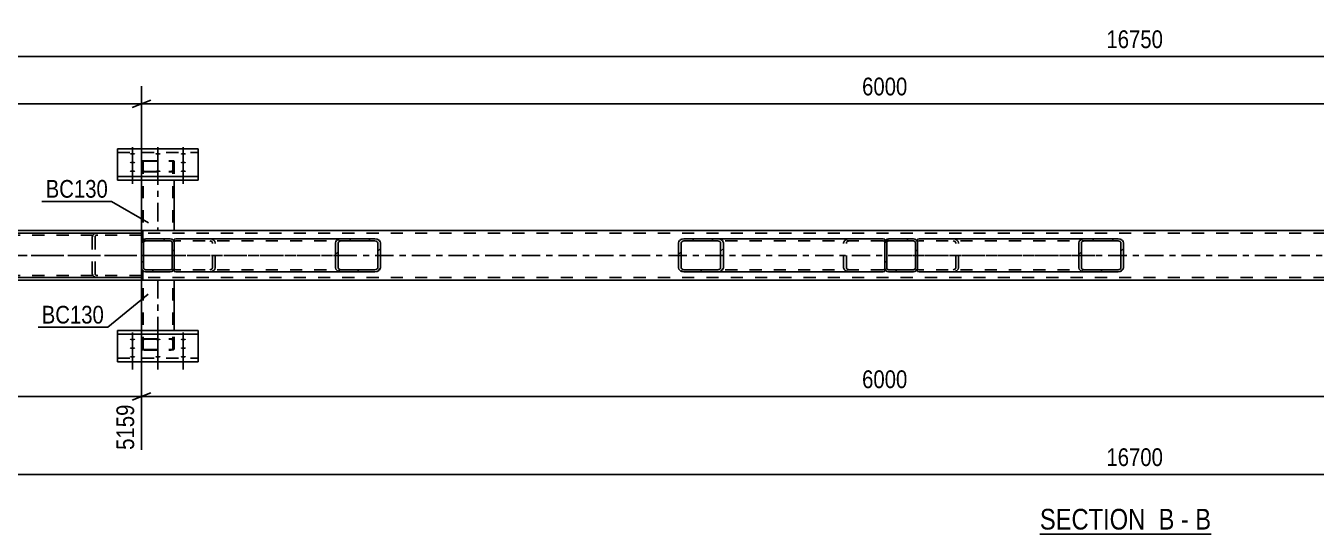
# Model space of a CAD drawing. Header units: millimetres. Extents: x -54 to 787, y -426 to 168.
# Drawn here: x 122.2 to 330.6, y -259.9 to -177.8 of the extents above; entities that cross this region are included whole.
import ezdxf

# ---------------------------------------------------------------- set-up
doc = ezdxf.new("R2010")
doc.units = ezdxf.units.MM
doc.linetypes.add('DXK_LINE_DOT2', pattern=[3.9198, 1.9599, -1.9599])
doc.linetypes.add('DXK_LINE_DOT3', pattern=[5.9187, 2.979, -0.9799, 0.9799, -0.9799])
doc.styles.add('Arial Narrow', font='ARIALN.TTF', dxfattribs={"height": 0.2})

# ---------------------------------------------------------------- blocks, each defined once
blk = doc.blocks.new('Unknown-761549023-13 - 2746')
at = {"color": 6, "linetype": 'Continuous'}
blk.add_line((285.96, -259.9), (313.61, -259.9), dxfattribs=at)
at = {"color": 0, "linetype": 'Continuous'}
for points in [[(304.07, -259.15), (304.07, -255.65), (285.96, -255.65), (285.96, -259.15)], [(307.68, -259.15), (307.68, -255.65), (305.12, -255.65), (305.12, -259.15)], [(310, -259.15), (310, -255.65), (308.73, -255.65), (308.73, -259.15)], [(313.61, -259.15), (313.61, -255.65), (311.05, -255.65), (311.05, -259.15)]]:
    blk.add_wipeout(points, dxfattribs=at)
at = {"color": 7, "linetype": 'Continuous', "style": 'Arial Narrow'}
for s, p in [('SECTION ', (285.96, -259.15)), ('B', (305.12, -259.15)), ('B', (311.05, -259.15)), ('-', (308.73, -259.15))]:
    blk.add_text(s, height=3.34, dxfattribs=at).set_placement(p)
blk = doc.blocks.new('Part-761549023-2771 - 2746')
at = {"color": 2, "linetype": 'Continuous'}
for p, q in [((140.9, -217.53), (140.9, -217.53)), ((140.9, -217.53), (140.9, -218.73)), ((140.9, -217.53), (141.14, -217.53)), ((141.14, -218.73), (140.9, -218.73)), ((141.14, -217.53), (141.14, -217.53)), ((141.14, -217.53), (141.14, -218.73)), ((141.14, -218.73), (141.14, -218.73))]:
    blk.add_line(p, q, dxfattribs=at)
at = {"color": 7, "linetype": 'DXK_LINE_DOT2'}
for p, q in [((140.9, -218.73), (140.9, -217.53)), ((141.14, -217.53), (141.14, -218.73))]:
    blk.add_line(p, q, dxfattribs=at)
blk = doc.blocks.new('Part-761549023-2772 - 2746')
at = {"color": 2, "linetype": 'Continuous'}
for p, q in [((140.9, -211.05), (140.9, -211.05)), ((140.9, -211.05), (141.14, -211.05)), ((140.9, -212.25), (140.9, -211.05)), ((140.9, -212.25), (141.14, -212.25)), ((141.14, -211.05), (141.14, -211.05)), ((141.14, -212.25), (141.14, -211.05)), ((141.14, -212.25), (141.14, -212.25))]:
    blk.add_line(p, q, dxfattribs=at)
at = {"color": 7, "linetype": 'DXK_LINE_DOT2'}
for p, q in [((140.9, -212.25), (140.9, -211.05)), ((141.14, -211.05), (141.14, -212.25)), ((141.14, -212.25), (141.14, -212.25))]:
    blk.add_line(p, q, dxfattribs=at)
blk = doc.blocks.new('Part-761549023-2777 - 2746')
at = {"color": 2, "linetype": 'Continuous'}
for p, q in [((597.74, -210.89), (12.9, -210.89)), ((597.74, -218.89), (12.9, -218.89))]:
    blk.add_line(p, q, dxfattribs=at)
at = {"color": 7, "linetype": 'DXK_LINE_DOT2'}
for p, q in [((602.54, -211.29), (12.9, -211.29)), ((602.54, -218.49), (12.9, -218.49))]:
    blk.add_line(p, q, dxfattribs=at)
at = {"color": 7, "linetype": 'DXK_LINE_DOT3'}
blk.add_line((12.9, -214.89), (602.54, -214.89), dxfattribs=at)
blk = doc.blocks.new('Part-761549023-2854 - 2746')
at = {"linetype": 'Continuous'}
h = blk.add_hatch(dxfattribs=at)
h.set_pattern_fill('', scale=0.7, style=0, pattern_type=0)
h.set_pattern_definition([(45, (265.784, -217.4802), (-1.57154, 1.57154), [])])
h.paths.add_polyline_path([(265.54, -217.53), (265.78, -217.48), (265.99, -217.34), (266.13, -217.13), (266.18, -216.89), (266.18, -212.89), (266.13, -212.64), (265.99, -212.44), (265.78, -212.3), (265.54, -212.25), (261.54, -212.25), (261.29, -212.3), (261.09, -212.44), (260.95, -212.64), (260.9, -212.89), (260.9, -216.89), (260.95, -217.13), (261.09, -217.34), (261.29, -217.48), (261.54, -217.53)])
h.paths.add_polyline_path([(261.42, -217.18), (261.31, -217.12), (261.24, -217.01), (261.22, -216.89), (261.22, -212.89), (261.24, -212.77), (261.31, -212.66), (261.42, -212.59), (261.54, -212.57), (265.54, -212.57), (265.66, -212.59), (265.77, -212.66), (265.83, -212.77), (265.86, -212.89), (265.86, -216.89), (265.83, -217.01), (265.77, -217.12), (265.66, -217.18), (265.54, -217.21), (261.54, -217.21)])
at = {"color": 7, "linetype": 'DXK_LINE_DOT2'}
for p, q in [((261.29, -212.3), (261.54, -212.25)), ((261.54, -212.25), (265.54, -212.25)), ((265.54, -212.25), (265.78, -212.3)), ((260.9, -212.89), (260.95, -212.64)), ((260.9, -216.89), (260.9, -212.89)), ((261.24, -212.77), (261.22, -212.89)), ((261.22, -216.89), (261.22, -212.89)), ((261.54, -212.57), (261.42, -212.59)), ((261.54, -212.57), (265.54, -212.57)), ((265.66, -212.59), (265.54, -212.57)), ((265.86, -212.89), (265.83, -212.77)), ((265.86, -216.89), (265.86, -212.89)), ((266.13, -212.64), (266.18, -212.89)), ((266.18, -216.89), (266.18, -212.89)), ((260.95, -217.13), (260.9, -216.89)), ((261.22, -216.89), (261.24, -217.01)), ((261.54, -217.53), (261.29, -217.48)), ((261.42, -217.18), (261.54, -217.21)), ((261.54, -217.21), (265.54, -217.21)), ((261.54, -217.53), (265.54, -217.53)), ((265.54, -217.21), (265.66, -217.18)), ((265.78, -217.48), (265.54, -217.53)), ((265.83, -217.01), (265.86, -216.89)), ((266.18, -216.89), (266.13, -217.13))]:
    blk.add_line(p, q, dxfattribs=at)
at = {"color": 2, "linetype": 'Continuous'}
for p, q in [((261.54, -212.25), (261.29, -212.3)), ((261.54, -212.25), (265.54, -212.25)), ((265.78, -212.3), (265.54, -212.25)), ((260.95, -212.64), (260.9, -212.89)), ((260.9, -216.89), (260.9, -212.89)), ((261.22, -212.89), (261.24, -212.77)), ((261.22, -216.89), (261.22, -212.89)), ((261.42, -212.59), (261.54, -212.57)), ((261.54, -212.57), (265.54, -212.57)), ((265.54, -212.57), (265.66, -212.59)), ((265.83, -212.77), (265.86, -212.89)), ((265.86, -216.89), (265.86, -212.89)), ((266.18, -212.89), (266.13, -212.64)), ((266.18, -216.89), (266.18, -212.89)), ((260.9, -216.89), (260.95, -217.13)), ((261.24, -217.01), (261.22, -216.89)), ((261.29, -217.48), (261.54, -217.53)), ((261.54, -217.21), (261.42, -217.18)), ((261.54, -217.21), (265.54, -217.21)), ((261.54, -217.53), (265.54, -217.53)), ((265.66, -217.18), (265.54, -217.21)), ((265.54, -217.53), (265.78, -217.48)), ((265.86, -216.89), (265.83, -217.01)), ((266.13, -217.13), (266.18, -216.89))]:
    blk.add_line(p, q, dxfattribs=at)
at = {"color": 7, "linetype": 'DXK_LINE_DOT2'}
for centre, radius, start, end in [((261.54, -212.89), 0.64, 112.5, 157.5), ((265.54, -212.89), 0.64, 22.5, 67.5), ((261.54, -212.89), 0.32, 112.5, 157.5), ((265.54, -212.89), 0.32, 22.5, 67.5), ((261.54, -216.89), 0.64, 202.5, 247.5), ((261.54, -216.89), 0.32, 202.5, 247.5), ((265.54, -216.89), 0.32, 292.5, 337.5), ((265.54, -216.89), 0.64, 292.5, 337.5)]:
    blk.add_arc(centre, radius, start, end, dxfattribs=at)
at = {"color": 2, "linetype": 'Continuous'}
for centre, radius, start, end in [((261.54, -212.89), 0.64, 112.5, 157.5), ((265.54, -212.89), 0.64, 22.5, 67.5), ((261.54, -212.89), 0.32, 112.5, 157.5), ((265.54, -212.89), 0.32, 22.5, 67.5), ((261.54, -216.89), 0.64, 202.5, 247.5), ((261.54, -216.89), 0.32, 202.5, 247.5), ((265.54, -216.89), 0.32, 292.5, 337.5), ((265.54, -216.89), 0.64, 292.5, 337.5)]:
    blk.add_arc(centre, radius, start, end, dxfattribs=at)
blk = doc.blocks.new('Part-761549023-2869 - 2746')
at = {"color": 2, "linetype": 'Continuous'}
for p, q in [((140.91, -227.04), (140.91, -218.89)), ((146.19, -227.04), (146.19, -218.89))]:
    blk.add_line(p, q, dxfattribs=at)
at = {"color": 7, "linetype": 'DXK_LINE_DOT2'}
for p, q in [((146.19, -218.89), (140.91, -218.89)), ((141.15, -230), (141.15, -218.89)), ((145.95, -230), (145.95, -218.89)), ((140.91, -227.04), (140.91, -230)), ((146.19, -230), (146.19, -227.04)), ((140.95, -228.46), (140.91, -228.52)), ((140.91, -230), (140.91, -228.52)), ((141.05, -228.41), (140.95, -228.46)), ((141.21, -228.37), (141.05, -228.41)), ((141.15, -228.52), (141.17, -228.49)), ((141.17, -228.49), (141.22, -228.47)), ((141.39, -228.36), (141.21, -228.37)), ((141.22, -228.47), (141.3, -228.45)), ((141.3, -228.45), (141.39, -228.44)), ((141.39, -228.36), (145.71, -228.36)), ((141.39, -228.44), (145.71, -228.44)), ((145.89, -228.37), (145.71, -228.36)), ((145.71, -228.44), (145.8, -228.45)), ((145.8, -228.45), (145.88, -228.47)), ((145.88, -228.47), (145.93, -228.49)), ((146.05, -228.41), (145.89, -228.37)), ((145.93, -228.49), (145.95, -228.52)), ((146.15, -228.46), (146.05, -228.41)), ((146.19, -228.52), (146.15, -228.46)), ((140.91, -230), (140.95, -230.06)), ((140.95, -230.06), (141.05, -230.12)), ((141.05, -230.12), (141.21, -230.15)), ((141.17, -230.03), (141.15, -230)), ((141.22, -230.06), (141.17, -230.03)), ((141.21, -230.15), (141.39, -230.17)), ((141.3, -230.08), (141.22, -230.06)), ((141.39, -230.08), (141.3, -230.08)), ((141.39, -230.08), (145.71, -230.08)), ((141.39, -230.17), (145.71, -230.17)), ((145.8, -230.08), (145.71, -230.08)), ((145.71, -230.17), (145.89, -230.15)), ((145.88, -230.06), (145.8, -230.08)), ((145.93, -230.03), (145.88, -230.06)), ((145.89, -230.15), (146.05, -230.12)), ((145.95, -230), (145.93, -230.03)), ((146.05, -230.12), (146.15, -230.06)), ((146.15, -230.06), (146.19, -230))]:
    blk.add_line(p, q, dxfattribs=at)
at = {"color": 7, "linetype": 'DXK_LINE_DOT3'}
blk.add_line((143.55, -218.89), (143.55, -229.26), dxfattribs=at)
blk = doc.blocks.new('Bolt-761549023-2819 - 2746')
at = {"linetype": 'Continuous'}
for points in [[(139.45, -228.31), (139.54, -228.31), (139.63, -228.32), (139.71, -228.34), (139.78, -228.36), (139.83, -228.39), (139.87, -228.41), (139.89, -228.45), (139.89, -228.48), (139.87, -228.51), (139.83, -228.54), (139.78, -228.56), (139.71, -228.58), (139.63, -228.6), (139.54, -228.61), (139.45, -228.61), (139.36, -228.61), (139.27, -228.6), (139.19, -228.58), (139.12, -228.56), (139.07, -228.54), (139.03, -228.51), (139.01, -228.48), (139.01, -228.45), (139.03, -228.41), (139.07, -228.39), (139.12, -228.36), (139.19, -228.34), (139.27, -228.32), (139.36, -228.31)], [(143.55, -228.31), (143.64, -228.31), (143.73, -228.32), (143.81, -228.34), (143.88, -228.36), (143.93, -228.39), (143.97, -228.41), (143.99, -228.45), (143.99, -228.48), (143.97, -228.51), (143.93, -228.54), (143.88, -228.56), (143.81, -228.58), (143.73, -228.6), (143.64, -228.61), (143.55, -228.61), (143.46, -228.61), (143.37, -228.6), (143.29, -228.58), (143.22, -228.56), (143.17, -228.54), (143.13, -228.51), (143.11, -228.48), (143.11, -228.45), (143.13, -228.41), (143.17, -228.39), (143.22, -228.36), (143.29, -228.34), (143.37, -228.32), (143.46, -228.31)], [(147.65, -228.31), (147.74, -228.31), (147.83, -228.32), (147.91, -228.34), (147.98, -228.36), (148.03, -228.39), (148.07, -228.41), (148.09, -228.45), (148.09, -228.48), (148.07, -228.51), (148.03, -228.54), (147.98, -228.56), (147.91, -228.58), (147.83, -228.6), (147.74, -228.61), (147.65, -228.61), (147.56, -228.61), (147.47, -228.6), (147.39, -228.58), (147.32, -228.56), (147.27, -228.54), (147.23, -228.51), (147.21, -228.48), (147.21, -228.45), (147.23, -228.41), (147.27, -228.39), (147.32, -228.36), (147.39, -228.34), (147.47, -228.32), (147.56, -228.31)], [(139.45, -229.71), (139.54, -229.72), (139.63, -229.73), (139.71, -229.74), (139.78, -229.76), (139.83, -229.79), (139.87, -229.82), (139.89, -229.85), (139.89, -229.88), (139.87, -229.91), (139.83, -229.94), (139.78, -229.96), (139.71, -229.99), (139.63, -230), (139.54, -230.01), (139.45, -230.01), (139.36, -230.01), (139.27, -230), (139.19, -229.99), (139.12, -229.96), (139.07, -229.94), (139.03, -229.91), (139.01, -229.88), (139.01, -229.85), (139.03, -229.82), (139.07, -229.79), (139.12, -229.76), (139.19, -229.74), (139.27, -229.73), (139.36, -229.72)], [(139.45, -231.12), (139.54, -231.12), (139.63, -231.13), (139.71, -231.14), (139.78, -231.17), (139.83, -231.19), (139.87, -231.22), (139.89, -231.25), (139.89, -231.28), (139.87, -231.31), (139.83, -231.34), (139.78, -231.37), (139.71, -231.39), (139.63, -231.4), (139.54, -231.41), (139.45, -231.42), (139.36, -231.41), (139.27, -231.4), (139.19, -231.39), (139.12, -231.37), (139.07, -231.34), (139.03, -231.31), (139.01, -231.28), (139.01, -231.25), (139.03, -231.22), (139.07, -231.19), (139.12, -231.17), (139.19, -231.14), (139.27, -231.13), (139.36, -231.12)], [(143.55, -231.12), (143.64, -231.12), (143.73, -231.13), (143.81, -231.14), (143.88, -231.17), (143.93, -231.19), (143.97, -231.22), (143.99, -231.25), (143.99, -231.28), (143.97, -231.31), (143.93, -231.34), (143.88, -231.37), (143.81, -231.39), (143.73, -231.4), (143.64, -231.41), (143.55, -231.42), (143.46, -231.41), (143.37, -231.4), (143.29, -231.39), (143.22, -231.37), (143.17, -231.34), (143.13, -231.31), (143.11, -231.28), (143.11, -231.25), (143.13, -231.22), (143.17, -231.19), (143.22, -231.17), (143.29, -231.14), (143.37, -231.13), (143.46, -231.12)], [(147.65, -229.71), (147.74, -229.72), (147.83, -229.73), (147.91, -229.74), (147.98, -229.76), (148.03, -229.79), (148.07, -229.82), (148.09, -229.85), (148.09, -229.88), (148.07, -229.91), (148.03, -229.94), (147.98, -229.96), (147.91, -229.99), (147.83, -230), (147.74, -230.01), (147.65, -230.01), (147.56, -230.01), (147.47, -230), (147.39, -229.99), (147.32, -229.96), (147.27, -229.94), (147.23, -229.91), (147.21, -229.88), (147.21, -229.85), (147.23, -229.82), (147.27, -229.79), (147.32, -229.76), (147.39, -229.74), (147.47, -229.73), (147.56, -229.72)], [(147.65, -231.12), (147.74, -231.12), (147.83, -231.13), (147.91, -231.14), (147.98, -231.17), (148.03, -231.19), (148.07, -231.22), (148.09, -231.25), (148.09, -231.28), (148.07, -231.31), (148.03, -231.34), (147.98, -231.37), (147.91, -231.39), (147.83, -231.4), (147.74, -231.41), (147.65, -231.42), (147.56, -231.41), (147.47, -231.4), (147.39, -231.39), (147.32, -231.37), (147.27, -231.34), (147.23, -231.31), (147.21, -231.28), (147.21, -231.25), (147.23, -231.22), (147.27, -231.19), (147.32, -231.17), (147.39, -231.14), (147.47, -231.13), (147.56, -231.12)]]:
    blk.add_hatch(color=1, dxfattribs=at).paths.add_polyline_path(points)
at = {"color": 1, "linetype": 'Continuous'}
for p, q in [((139.45, -227.37), (139.45, -230.49)), ((139.45, -228.77), (139.45, -231.89)), ((143.55, -227.37), (143.55, -230.49)), ((147.65, -227.37), (147.65, -230.49)), ((147.65, -228.77), (147.65, -231.89)), ((139.45, -230.18), (139.45, -233.3)), ((143.55, -230.18), (143.55, -233.3)), ((147.65, -230.18), (147.65, -233.3))]:
    blk.add_line(p, q, dxfattribs=at)
blk = doc.blocks.new('Bolt-761549023-2820 - 2746')
at = {"linetype": 'Continuous'}
for points in [[(139.45, -198.66), (139.36, -198.66), (139.27, -198.65), (139.19, -198.63), (139.12, -198.61), (139.07, -198.59), (139.03, -198.56), (139.01, -198.53), (139.01, -198.5), (139.03, -198.47), (139.07, -198.44), (139.12, -198.41), (139.19, -198.39), (139.27, -198.37), (139.36, -198.36), (139.45, -198.36), (139.54, -198.36), (139.63, -198.37), (139.71, -198.39), (139.78, -198.41), (139.83, -198.44), (139.87, -198.47), (139.89, -198.5), (139.89, -198.53), (139.87, -198.56), (139.83, -198.59), (139.78, -198.61), (139.71, -198.63), (139.63, -198.65), (139.54, -198.66)], [(139.45, -200.06), (139.36, -200.06), (139.27, -200.05), (139.19, -200.04), (139.12, -200.01), (139.07, -199.99), (139.03, -199.96), (139.01, -199.93), (139.01, -199.9), (139.03, -199.87), (139.07, -199.84), (139.12, -199.81), (139.19, -199.79), (139.27, -199.78), (139.36, -199.77), (139.45, -199.76), (139.54, -199.77), (139.63, -199.78), (139.71, -199.79), (139.78, -199.81), (139.83, -199.84), (139.87, -199.87), (139.89, -199.9), (139.89, -199.93), (139.87, -199.96), (139.83, -199.99), (139.78, -200.01), (139.71, -200.04), (139.63, -200.05), (139.54, -200.06)], [(143.55, -198.66), (143.46, -198.66), (143.37, -198.65), (143.29, -198.63), (143.22, -198.61), (143.17, -198.59), (143.13, -198.56), (143.11, -198.53), (143.11, -198.5), (143.13, -198.47), (143.17, -198.44), (143.22, -198.41), (143.29, -198.39), (143.37, -198.37), (143.46, -198.36), (143.55, -198.36), (143.64, -198.36), (143.73, -198.37), (143.81, -198.39), (143.88, -198.41), (143.93, -198.44), (143.97, -198.47), (143.99, -198.5), (143.99, -198.53), (143.97, -198.56), (143.93, -198.59), (143.88, -198.61), (143.81, -198.63), (143.73, -198.65), (143.64, -198.66)], [(147.65, -198.66), (147.56, -198.66), (147.47, -198.65), (147.39, -198.63), (147.32, -198.61), (147.27, -198.59), (147.23, -198.56), (147.21, -198.53), (147.21, -198.5), (147.23, -198.47), (147.27, -198.44), (147.32, -198.41), (147.39, -198.39), (147.47, -198.37), (147.56, -198.36), (147.65, -198.36), (147.74, -198.36), (147.83, -198.37), (147.91, -198.39), (147.98, -198.41), (148.03, -198.44), (148.07, -198.47), (148.09, -198.5), (148.09, -198.53), (148.07, -198.56), (148.03, -198.59), (147.98, -198.61), (147.91, -198.63), (147.83, -198.65), (147.74, -198.66)], [(147.65, -200.06), (147.56, -200.06), (147.47, -200.05), (147.39, -200.04), (147.32, -200.01), (147.27, -199.99), (147.23, -199.96), (147.21, -199.93), (147.21, -199.9), (147.23, -199.87), (147.27, -199.84), (147.32, -199.81), (147.39, -199.79), (147.47, -199.78), (147.56, -199.77), (147.65, -199.76), (147.74, -199.77), (147.83, -199.78), (147.91, -199.79), (147.98, -199.81), (148.03, -199.84), (148.07, -199.87), (148.09, -199.9), (148.09, -199.93), (148.07, -199.96), (148.03, -199.99), (147.98, -200.01), (147.91, -200.04), (147.83, -200.05), (147.74, -200.06)], [(139.45, -201.47), (139.36, -201.46), (139.27, -201.45), (139.19, -201.44), (139.12, -201.42), (139.07, -201.39), (139.03, -201.36), (139.01, -201.33), (139.01, -201.3), (139.03, -201.27), (139.07, -201.24), (139.12, -201.22), (139.19, -201.19), (139.27, -201.18), (139.36, -201.17), (139.45, -201.17), (139.54, -201.17), (139.63, -201.18), (139.71, -201.19), (139.78, -201.22), (139.83, -201.24), (139.87, -201.27), (139.89, -201.3), (139.89, -201.33), (139.87, -201.36), (139.83, -201.39), (139.78, -201.42), (139.71, -201.44), (139.63, -201.45), (139.54, -201.46)], [(143.55, -201.47), (143.46, -201.46), (143.37, -201.45), (143.29, -201.44), (143.22, -201.42), (143.17, -201.39), (143.13, -201.36), (143.11, -201.33), (143.11, -201.3), (143.13, -201.27), (143.17, -201.24), (143.22, -201.22), (143.29, -201.19), (143.37, -201.18), (143.46, -201.17), (143.55, -201.17), (143.64, -201.17), (143.73, -201.18), (143.81, -201.19), (143.88, -201.22), (143.93, -201.24), (143.97, -201.27), (143.99, -201.3), (143.99, -201.33), (143.97, -201.36), (143.93, -201.39), (143.88, -201.42), (143.81, -201.44), (143.73, -201.45), (143.64, -201.46)], [(147.65, -201.47), (147.56, -201.46), (147.47, -201.45), (147.39, -201.44), (147.32, -201.42), (147.27, -201.39), (147.23, -201.36), (147.21, -201.33), (147.21, -201.3), (147.23, -201.27), (147.27, -201.24), (147.32, -201.22), (147.39, -201.19), (147.47, -201.18), (147.56, -201.17), (147.65, -201.17), (147.74, -201.17), (147.83, -201.18), (147.91, -201.19), (147.98, -201.22), (148.03, -201.24), (148.07, -201.27), (148.09, -201.3), (148.09, -201.33), (148.07, -201.36), (148.03, -201.39), (147.98, -201.42), (147.91, -201.44), (147.83, -201.45), (147.74, -201.46)]]:
    blk.add_hatch(color=1, dxfattribs=at).paths.add_polyline_path(points)
at = {"color": 1, "linetype": 'Continuous'}
for p, q in [((139.45, -197.42), (139.45, -200.54)), ((143.55, -197.42), (143.55, -200.54)), ((147.65, -197.42), (147.65, -200.54)), ((139.45, -198.82), (139.45, -201.94)), ((147.65, -198.82), (147.65, -201.94)), ((139.45, -200.23), (139.45, -203.35)), ((143.55, -200.23), (143.55, -203.35)), ((147.65, -200.23), (147.65, -203.35))]:
    blk.add_line(p, q, dxfattribs=at)
blk = doc.blocks.new('Part-761549023-2841 - 2746')
at = {"color": 2, "linetype": 'Continuous'}
for p, q in [((137.05, -202.74), (137.05, -197.69)), ((150.05, -197.69), (137.05, -197.69)), ((150.05, -197.69), (150.05, -202.74)), ((137.05, -202.14), (150.05, -202.14)), ((150.05, -202.74), (137.05, -202.74))]:
    blk.add_line(p, q, dxfattribs=at)
at = {"color": 7, "linetype": 'DXK_LINE_DOT2'}
blk.add_line((137.05, -198.29), (150.05, -198.29), dxfattribs=at)
blk = doc.blocks.new('Part-761549023-2842 - 2746')
at = {"color": 2, "linetype": 'Continuous'}
for p, q in [((150.05, -227.04), (137.05, -227.04)), ((137.05, -227.04), (137.05, -232.09)), ((150.05, -232.09), (150.05, -227.04)), ((137.05, -227.64), (150.05, -227.64)), ((137.05, -232.09), (150.05, -232.09))]:
    blk.add_line(p, q, dxfattribs=at)
at = {"color": 7, "linetype": 'DXK_LINE_DOT2'}
blk.add_line((137.05, -231.49), (150.05, -231.49), dxfattribs=at)
blk = doc.blocks.new('Part-761549023-2843 - 2746')
at = {"linetype": 'Continuous'}
h = blk.add_hatch(dxfattribs=at)
h.set_pattern_fill('', scale=0.7, style=0, pattern_type=0)
h.set_pattern_definition([(45, (178.9362, -217.4802), (-1.57154, 1.57154), [])])
h.paths.add_polyline_path([(178.6, -217.53), (178.94, -217.48), (179.22, -217.34), (179.41, -217.13), (179.48, -216.89), (179.48, -212.89), (179.41, -212.64), (179.22, -212.44), (178.94, -212.3), (178.6, -212.25), (173.11, -212.25), (172.77, -212.3), (172.49, -212.44), (172.3, -212.64), (172.23, -212.89), (172.23, -216.89), (172.3, -217.13), (172.49, -217.34), (172.77, -217.48), (173.11, -217.53)])
h.paths.add_polyline_path([(172.94, -217.18), (172.8, -217.12), (172.7, -217.01), (172.67, -216.89), (172.67, -212.89), (172.7, -212.77), (172.8, -212.66), (172.94, -212.59), (173.11, -212.57), (178.6, -212.57), (178.77, -212.59), (178.91, -212.66), (179.01, -212.77), (179.04, -212.89), (179.04, -216.89), (179.01, -217.01), (178.91, -217.12), (178.77, -217.18), (178.6, -217.21), (173.11, -217.21)])
at = {"color": 2, "linetype": 'Continuous'}
for p, q in [((146.18, -212.29), (146.44, -212.25)), ((146.18, -212.29), (146.18, -212.89)), ((173.11, -212.25), (146.44, -212.25)), ((173.11, -212.25), (172.77, -212.3)), ((173.11, -212.25), (178.6, -212.25)), ((178.94, -212.3), (178.6, -212.25)), ((172.3, -212.64), (172.23, -212.89)), ((172.23, -216.89), (172.23, -212.89)), ((172.67, -212.89), (172.7, -212.77)), ((172.67, -216.89), (172.67, -212.89)), ((172.94, -212.59), (173.11, -212.57)), ((173.11, -212.57), (178.6, -212.57)), ((178.6, -212.57), (178.77, -212.59)), ((179.01, -212.77), (179.04, -212.89)), ((179.04, -216.89), (179.04, -212.89)), ((179.48, -212.89), (179.41, -212.64)), ((179.48, -216.89), (179.48, -212.89)), ((146.18, -217.48), (146.18, -216.89)), ((146.18, -217.49), (146.18, -217.48)), ((146.44, -217.53), (146.18, -217.49)), ((173.11, -217.53), (146.44, -217.53)), ((172.23, -216.89), (172.3, -217.13)), ((172.7, -217.01), (172.67, -216.89)), ((172.77, -217.48), (173.11, -217.53)), ((173.11, -217.21), (172.94, -217.18)), ((173.11, -217.21), (178.6, -217.21)), ((173.11, -217.53), (178.6, -217.53)), ((178.77, -217.18), (178.6, -217.21)), ((178.6, -217.53), (178.94, -217.48)), ((179.04, -216.89), (179.01, -217.01)), ((179.41, -217.13), (179.48, -216.89))]:
    blk.add_line(p, q, dxfattribs=at)
at = {"color": 7, "linetype": 'DXK_LINE_DOT2'}
for p, q in [((146.18, -212.29), (146.18, -212.64)), ((151.93, -212.25), (152.26, -212.3)), ((178.6, -212.25), (173.11, -212.25)), ((146.27, -212.59), (146.18, -212.64)), ((146.18, -217.34), (146.18, -212.89)), ((146.44, -212.57), (146.27, -212.59)), ((178.6, -212.57), (146.44, -212.57)), ((152.1, -212.59), (151.93, -212.57)), ((152.37, -212.89), (152.33, -212.77)), ((152.37, -216.89), (152.37, -212.89)), ((152.74, -212.64), (152.81, -212.89)), ((152.81, -216.89), (152.81, -212.89)), ((146.18, -217.14), (146.27, -217.18)), ((146.27, -217.18), (146.44, -217.21)), ((178.6, -217.21), (146.44, -217.21)), ((151.93, -217.21), (152.1, -217.18)), ((152.26, -217.48), (151.93, -217.53)), ((152.33, -217.01), (152.37, -216.89)), ((152.81, -216.89), (152.74, -217.13)), ((178.6, -217.53), (173.11, -217.53))]:
    blk.add_line(p, q, dxfattribs=at)
at = {"color": 7, "linetype": 'DXK_LINE_DOT3'}
blk.add_line((142.33, -214.89), (175.85, -214.89), dxfattribs=at)
at = {"color": 7, "linetype": 'DXK_LINE_DOT2'}
for centre, radius, start, end in [((152.06, -213.07), 0.802, 32.4105, 75.4453), ((152, -212.98), 0.401, 32.4105, 75.4453), ((152, -216.8), 0.401, 284.5547, 327.5895), ((152.06, -216.7), 0.802, 284.5547, 327.5895)]:
    blk.add_arc(centre, radius, start, end, dxfattribs=at)
at = {"color": 2, "linetype": 'Continuous'}
for centre, radius, start, end in [((172.97, -213.07), 0.802, 104.5547, 147.5895), ((178.73, -213.07), 0.802, 32.4105, 75.4453), ((173.04, -212.98), 0.401, 104.5547, 147.5895), ((178.67, -212.98), 0.401, 32.4105, 75.4453), ((172.97, -216.7), 0.802, 212.4105, 255.4453), ((173.04, -216.8), 0.401, 212.4105, 255.4453), ((178.67, -216.8), 0.401, 284.5547, 327.5895), ((178.73, -216.7), 0.802, 284.5547, 327.5895)]:
    blk.add_arc(centre, radius, start, end, dxfattribs=at)
blk = doc.blocks.new('Part-761549023-2845 - 2746')
at = {"linetype": 'Continuous'}
h = blk.add_hatch(dxfattribs=at)
h.set_pattern_fill('', scale=0.7, style=0, pattern_type=0)
h.set_pattern_definition([(45, (298.9355, -217.4802), (-1.57154, 1.57154), [])])
h.paths.add_polyline_path([(298.6, -217.53), (298.94, -217.48), (299.22, -217.34), (299.41, -217.13), (299.48, -216.89), (299.48, -212.89), (299.41, -212.64), (299.22, -212.44), (298.94, -212.3), (298.6, -212.25), (293.11, -212.25), (292.77, -212.3), (292.49, -212.44), (292.3, -212.64), (292.23, -212.89), (292.23, -216.89), (292.3, -217.13), (292.49, -217.34), (292.77, -217.48), (293.11, -217.53)])
h.paths.add_polyline_path([(292.94, -217.18), (292.8, -217.12), (292.7, -217.01), (292.67, -216.89), (292.67, -212.89), (292.7, -212.77), (292.8, -212.66), (292.94, -212.59), (293.11, -212.57), (298.6, -212.57), (298.77, -212.59), (298.91, -212.66), (299.01, -212.77), (299.04, -212.89), (299.04, -216.89), (299.01, -217.01), (298.91, -217.12), (298.77, -217.18), (298.6, -217.21), (293.11, -217.21)])
at = {"color": 2, "linetype": 'Continuous'}
for p, q in [((266.18, -212.29), (266.44, -212.25)), ((266.18, -212.29), (266.18, -212.89)), ((293.11, -212.25), (266.44, -212.25)), ((293.11, -212.25), (292.77, -212.3)), ((293.11, -212.25), (298.6, -212.25)), ((298.94, -212.3), (298.6, -212.25)), ((292.3, -212.64), (292.23, -212.89)), ((292.23, -216.89), (292.23, -212.89)), ((292.67, -212.89), (292.7, -212.77)), ((292.67, -216.89), (292.67, -212.89)), ((292.94, -212.59), (293.11, -212.57)), ((293.11, -212.57), (298.6, -212.57)), ((298.6, -212.57), (298.77, -212.59)), ((299.01, -212.77), (299.04, -212.89)), ((299.04, -216.89), (299.04, -212.89)), ((299.48, -212.89), (299.41, -212.64)), ((299.48, -216.89), (299.48, -212.89)), ((266.18, -217.48), (266.18, -216.89)), ((266.18, -217.49), (266.18, -217.48)), ((266.44, -217.53), (266.18, -217.49)), ((293.11, -217.53), (266.44, -217.53)), ((292.23, -216.89), (292.3, -217.13)), ((292.7, -217.01), (292.67, -216.89)), ((292.77, -217.48), (293.11, -217.53)), ((293.11, -217.21), (292.94, -217.18)), ((293.11, -217.21), (298.6, -217.21)), ((293.11, -217.53), (298.6, -217.53)), ((298.77, -217.18), (298.6, -217.21)), ((298.6, -217.53), (298.94, -217.48)), ((299.04, -216.89), (299.01, -217.01)), ((299.41, -217.13), (299.48, -216.89))]:
    blk.add_line(p, q, dxfattribs=at)
at = {"color": 7, "linetype": 'DXK_LINE_DOT2'}
for p, q in [((266.18, -212.29), (266.18, -212.64)), ((271.93, -212.25), (272.26, -212.3)), ((298.6, -212.25), (293.11, -212.25)), ((266.27, -212.59), (266.18, -212.64)), ((266.18, -217.34), (266.18, -212.89)), ((266.44, -212.57), (266.27, -212.59)), ((298.6, -212.57), (266.44, -212.57)), ((272.1, -212.59), (271.93, -212.57)), ((272.37, -212.89), (272.33, -212.77)), ((272.37, -216.89), (272.37, -212.89)), ((272.74, -212.64), (272.81, -212.89)), ((272.81, -216.89), (272.81, -212.89)), ((266.18, -217.14), (266.27, -217.18)), ((266.27, -217.18), (266.44, -217.21)), ((298.6, -217.21), (266.44, -217.21)), ((271.93, -217.21), (272.1, -217.18)), ((272.26, -217.48), (271.93, -217.53)), ((272.33, -217.01), (272.37, -216.89)), ((272.81, -216.89), (272.74, -217.13)), ((298.6, -217.53), (293.11, -217.53))]:
    blk.add_line(p, q, dxfattribs=at)
at = {"color": 7, "linetype": 'DXK_LINE_DOT3'}
blk.add_line((262.33, -214.89), (295.85, -214.89), dxfattribs=at)
at = {"color": 7, "linetype": 'DXK_LINE_DOT2'}
for centre, radius, start, end in [((272.06, -213.07), 0.802, 32.4106, 75.4454), ((271.99, -212.98), 0.401, 32.4106, 75.4454), ((271.99, -216.8), 0.401, 284.5546, 327.5894), ((272.06, -216.7), 0.802, 284.5546, 327.5894)]:
    blk.add_arc(centre, radius, start, end, dxfattribs=at)
at = {"color": 2, "linetype": 'Continuous'}
for centre, radius, start, end in [((292.97, -213.07), 0.802, 104.5546, 147.5894), ((298.73, -213.07), 0.802, 32.4106, 75.4454), ((293.04, -212.98), 0.401, 104.5546, 147.5894), ((298.67, -212.98), 0.401, 32.4106, 75.4454), ((292.97, -216.7), 0.802, 212.4106, 255.4454), ((293.04, -216.8), 0.401, 212.4106, 255.4454), ((298.67, -216.8), 0.401, 284.5546, 327.5894), ((298.73, -216.7), 0.802, 284.5546, 327.5894)]:
    blk.add_arc(centre, radius, start, end, dxfattribs=at)
blk = doc.blocks.new('Part-761549023-2856 - 2746')
at = {"linetype": 'Continuous'}
h = blk.add_hatch(dxfattribs=at)
h.set_pattern_fill('', scale=0.7, style=0, pattern_type=0)
h.set_pattern_definition([(45, (145.7852, -217.4802), (-1.57154, 1.57154), [])])
h.paths.add_polyline_path([(145.54, -217.53), (145.79, -217.48), (145.99, -217.34), (146.13, -217.13), (146.18, -216.89), (146.18, -212.89), (146.13, -212.64), (145.99, -212.44), (145.79, -212.3), (145.54, -212.25), (141.54, -212.25), (141.3, -212.3), (141.09, -212.44), (140.95, -212.64), (140.9, -212.89), (140.9, -216.89), (140.95, -217.13), (141.09, -217.34), (141.3, -217.48), (141.54, -217.53)])
h.paths.add_polyline_path([(141.42, -217.18), (141.31, -217.12), (141.24, -217.01), (141.22, -216.89), (141.22, -212.89), (141.24, -212.77), (141.31, -212.66), (141.42, -212.59), (141.54, -212.57), (145.54, -212.57), (145.66, -212.59), (145.77, -212.66), (145.84, -212.77), (145.86, -212.89), (145.86, -216.89), (145.84, -217.01), (145.77, -217.12), (145.66, -217.18), (145.54, -217.21), (141.54, -217.21)])
at = {"color": 7, "linetype": 'DXK_LINE_DOT2'}
for p, q in [((141.3, -212.3), (141.54, -212.25)), ((141.54, -212.25), (145.54, -212.25)), ((145.54, -212.25), (145.79, -212.3)), ((140.9, -212.89), (140.95, -212.64)), ((140.9, -216.89), (140.9, -212.89)), ((141.24, -212.77), (141.22, -212.89)), ((141.22, -216.89), (141.22, -212.89)), ((141.54, -212.57), (141.42, -212.59)), ((141.54, -212.57), (145.54, -212.57)), ((145.66, -212.59), (145.54, -212.57)), ((145.86, -212.89), (145.84, -212.77)), ((145.86, -216.89), (145.86, -212.89)), ((146.13, -212.64), (146.18, -212.89)), ((146.18, -216.89), (146.18, -212.89)), ((140.95, -217.13), (140.9, -216.89)), ((141.22, -216.89), (141.24, -217.01)), ((141.54, -217.53), (141.3, -217.48)), ((141.42, -217.18), (141.54, -217.21)), ((141.54, -217.21), (145.54, -217.21)), ((141.54, -217.53), (145.54, -217.53)), ((145.54, -217.21), (145.66, -217.18)), ((145.79, -217.48), (145.54, -217.53)), ((145.84, -217.01), (145.86, -216.89)), ((146.18, -216.89), (146.13, -217.13))]:
    blk.add_line(p, q, dxfattribs=at)
at = {"color": 2, "linetype": 'Continuous'}
for p, q in [((141.54, -212.25), (141.3, -212.3)), ((141.54, -212.25), (145.54, -212.25)), ((145.79, -212.3), (145.54, -212.25)), ((140.95, -212.64), (140.9, -212.89)), ((140.9, -216.89), (140.9, -212.89)), ((141.22, -212.89), (141.24, -212.77)), ((141.22, -216.89), (141.22, -212.89)), ((141.42, -212.59), (141.54, -212.57)), ((141.54, -212.57), (145.54, -212.57)), ((145.54, -212.57), (145.66, -212.59)), ((145.84, -212.77), (145.86, -212.89)), ((145.86, -216.89), (145.86, -212.89)), ((146.18, -212.89), (146.13, -212.64)), ((146.18, -216.89), (146.18, -212.89)), ((140.9, -216.89), (140.95, -217.13)), ((141.24, -217.01), (141.22, -216.89)), ((141.3, -217.48), (141.54, -217.53)), ((141.54, -217.21), (141.42, -217.18)), ((141.54, -217.21), (145.54, -217.21)), ((141.54, -217.53), (145.54, -217.53)), ((145.66, -217.18), (145.54, -217.21)), ((145.54, -217.53), (145.79, -217.48)), ((145.86, -216.89), (145.84, -217.01)), ((146.13, -217.13), (146.18, -216.89))]:
    blk.add_line(p, q, dxfattribs=at)
at = {"color": 7, "linetype": 'DXK_LINE_DOT3'}
blk.add_line((143.54, -214.89), (143.54, -214.89), dxfattribs=at)
at = {"color": 7, "linetype": 'DXK_LINE_DOT2'}
for centre, radius, start, end in [((141.54, -212.89), 0.64, 112.5, 157.5), ((145.54, -212.89), 0.64, 22.5, 67.5), ((141.54, -212.89), 0.32, 112.5, 157.5), ((145.54, -212.89), 0.32, 22.5, 67.5), ((141.54, -216.89), 0.64, 202.5, 247.5), ((141.54, -216.89), 0.32, 202.5, 247.5), ((145.54, -216.89), 0.32, 292.5, 337.5), ((145.54, -216.89), 0.64, 292.5, 337.5)]:
    blk.add_arc(centre, radius, start, end, dxfattribs=at)
at = {"color": 2, "linetype": 'Continuous'}
for centre, radius, start, end in [((141.54, -212.89), 0.64, 112.5, 157.5), ((145.54, -212.89), 0.64, 22.5, 67.5), ((141.54, -212.89), 0.32, 112.5, 157.5), ((145.54, -212.89), 0.32, 22.5, 67.5), ((141.54, -216.89), 0.64, 202.5, 247.5), ((141.54, -216.89), 0.32, 202.5, 247.5), ((145.54, -216.89), 0.32, 292.5, 337.5), ((145.54, -216.89), 0.64, 292.5, 337.5)]:
    blk.add_arc(centre, radius, start, end, dxfattribs=at)
blk = doc.blocks.new('Part-761549023-2871 - 2746')
at = {"linetype": 'Continuous'}
h = blk.add_hatch(dxfattribs=at)
h.set_pattern_fill('', scale=0.7, style=0, pattern_type=0)
h.set_pattern_definition([(45, (115.6257, -218.4402), (-1.57154, 1.57154), [])])
h.paths.add_polyline_path([(115.29, -218.49), (115.63, -218.44), (115.91, -218.3), (116.1, -218.09), (116.17, -217.85), (116.17, -211.93), (116.1, -211.68), (115.91, -211.48), (115.63, -211.34), (115.29, -211.29), (107.16, -211.29), (106.83, -211.34), (106.54, -211.48), (106.35, -211.68), (106.28, -211.93), (106.28, -217.85), (106.35, -218.09), (106.54, -218.3), (106.83, -218.44), (107.16, -218.49)])
h.paths.add_polyline_path([(106.99, -218.14), (106.85, -218.08), (106.76, -217.97), (106.72, -217.85), (106.72, -211.93), (106.76, -211.81), (106.85, -211.7), (106.99, -211.63), (107.16, -211.61), (115.29, -211.61), (115.46, -211.63), (115.6, -211.7), (115.7, -211.81), (115.73, -211.93), (115.73, -217.85), (115.7, -217.97), (115.6, -218.08), (115.46, -218.14), (115.29, -218.17), (107.16, -218.17)])
at = {"color": 2, "linetype": 'Continuous'}
for p, q in [((106.35, -211.68), (106.28, -211.93)), ((106.28, -217.85), (106.28, -211.93)), ((106.72, -211.93), (106.76, -211.81)), ((106.72, -217.85), (106.72, -211.93)), ((107.16, -211.29), (106.83, -211.34)), ((106.99, -211.63), (107.16, -211.61)), ((107.16, -211.29), (115.29, -211.29)), ((107.16, -211.61), (115.29, -211.61)), ((115.29, -211.29), (140.9, -211.29)), ((115.63, -211.34), (115.29, -211.29)), ((115.29, -211.61), (115.46, -211.63)), ((115.7, -211.81), (115.73, -211.93)), ((115.73, -217.85), (115.73, -211.93)), ((116.17, -211.93), (116.1, -211.68)), ((116.17, -217.85), (116.17, -211.93)), ((140.9, -212.25), (140.9, -212.89)), ((106.28, -217.85), (106.35, -218.09)), ((106.76, -217.97), (106.72, -217.85)), ((106.83, -218.44), (107.16, -218.49)), ((107.16, -218.17), (106.99, -218.14)), ((107.16, -218.17), (115.29, -218.17)), ((107.16, -218.49), (115.29, -218.49)), ((115.46, -218.14), (115.29, -218.17)), ((115.29, -218.49), (115.63, -218.44)), ((140.9, -218.49), (115.29, -218.49)), ((115.73, -217.85), (115.7, -217.97)), ((116.1, -218.09), (116.17, -217.85)), ((140.9, -217.53), (140.9, -216.89))]:
    blk.add_line(p, q, dxfattribs=at)
at = {"color": 7, "linetype": 'DXK_LINE_DOT2'}
for p, q in [((115.29, -211.29), (107.16, -211.29)), ((140.9, -211.61), (107.16, -211.61)), ((132.96, -211.93), (133.02, -211.68)), ((132.96, -217.85), (132.96, -211.93)), ((133.43, -211.81), (133.4, -211.93)), ((133.4, -217.85), (133.4, -211.93)), ((133.5, -211.34), (133.83, -211.29)), ((133.83, -211.61), (133.67, -211.63)), ((140.9, -211.29), (140.9, -212.25)), ((140.9, -216.89), (140.9, -212.89)), ((140.9, -218.17), (107.16, -218.17)), ((115.29, -218.49), (107.16, -218.49)), ((133.02, -218.09), (132.96, -217.85)), ((133.4, -217.85), (133.43, -217.97)), ((133.83, -218.49), (133.5, -218.44)), ((133.67, -218.14), (133.83, -218.17)), ((140.9, -217.85), (140.9, -217.53)), ((140.9, -218.49), (140.9, -217.85))]:
    blk.add_line(p, q, dxfattribs=at)
at = {"color": 7, "linetype": 'DXK_LINE_DOT3'}
blk.add_line((111.23, -214.89), (144.75, -214.89), dxfattribs=at)
at = {"color": 2, "linetype": 'Continuous'}
for centre, radius, start, end in [((107.03, -212.11), 0.802, 104.5547, 147.5895), ((107.1, -212.02), 0.401, 104.5547, 147.5895), ((115.36, -212.02), 0.401, 32.4105, 75.4453), ((115.42, -212.11), 0.802, 32.4105, 75.4453), ((107.03, -217.66), 0.802, 212.4105, 255.4453), ((107.1, -217.76), 0.401, 212.4105, 255.4453), ((115.36, -217.76), 0.401, 284.5547, 327.5895), ((115.42, -217.66), 0.802, 284.5547, 327.5895)]:
    blk.add_arc(centre, radius, start, end, dxfattribs=at)
at = {"color": 7, "linetype": 'DXK_LINE_DOT2'}
for centre, radius, start, end in [((133.7, -212.11), 0.802, 104.5547, 147.5895), ((133.77, -212.02), 0.401, 104.5547, 147.5895), ((133.7, -217.66), 0.802, 212.4105, 255.4453), ((133.77, -217.76), 0.401, 212.4105, 255.4453)]:
    blk.add_arc(centre, radius, start, end, dxfattribs=at)
blk = doc.blocks.new('Part-761549023-2872 - 2746')
at = {"linetype": 'Continuous'}
h = blk.add_hatch(dxfattribs=at)
h.set_pattern_fill('', scale=0.7, style=0, pattern_type=0)
h.set_pattern_definition([(45, (234.3076, -217.4802), (-1.57154, 1.57154), [])])
h.paths.add_polyline_path([(233.97, -217.53), (234.31, -217.48), (234.59, -217.34), (234.78, -217.13), (234.85, -216.89), (234.85, -212.89), (234.78, -212.64), (234.59, -212.44), (234.31, -212.3), (233.97, -212.25), (228.48, -212.25), (228.14, -212.3), (227.86, -212.44), (227.67, -212.64), (227.6, -212.89), (227.6, -216.89), (227.67, -217.13), (227.86, -217.34), (228.14, -217.48), (228.48, -217.53)])
h.paths.add_polyline_path([(228.31, -217.18), (228.17, -217.12), (228.07, -217.01), (228.04, -216.89), (228.04, -212.89), (228.07, -212.77), (228.17, -212.66), (228.31, -212.59), (228.48, -212.57), (233.97, -212.57), (234.14, -212.59), (234.28, -212.66), (234.38, -212.77), (234.41, -212.89), (234.41, -216.89), (234.38, -217.01), (234.28, -217.12), (234.14, -217.18), (233.97, -217.21), (228.48, -217.21)])
at = {"color": 2, "linetype": 'Continuous'}
for p, q in [((228.48, -212.25), (228.14, -212.3)), ((228.48, -212.25), (233.97, -212.25)), ((260.64, -212.25), (233.97, -212.25)), ((234.31, -212.3), (233.97, -212.25)), ((260.64, -212.25), (260.9, -212.29)), ((260.9, -212.29), (260.9, -212.3)), ((260.9, -212.3), (260.9, -212.44)), ((260.9, -212.44), (260.9, -212.89)), ((227.67, -212.64), (227.6, -212.89)), ((227.6, -216.89), (227.6, -212.89)), ((228.04, -212.89), (228.07, -212.77)), ((228.04, -216.89), (228.04, -212.89)), ((228.31, -212.59), (228.48, -212.57)), ((228.48, -212.57), (233.97, -212.57)), ((233.97, -212.57), (234.14, -212.59)), ((234.38, -212.77), (234.41, -212.89)), ((234.41, -216.89), (234.41, -212.89)), ((234.85, -212.89), (234.78, -212.64)), ((234.85, -216.89), (234.85, -212.89)), ((227.6, -216.89), (227.67, -217.13)), ((228.07, -217.01), (228.04, -216.89)), ((228.14, -217.48), (228.48, -217.53)), ((228.48, -217.21), (228.31, -217.18)), ((228.48, -217.21), (233.97, -217.21)), ((228.48, -217.53), (233.97, -217.53)), ((234.14, -217.18), (233.97, -217.21)), ((233.97, -217.53), (234.31, -217.48)), ((260.64, -217.53), (233.97, -217.53)), ((234.41, -216.89), (234.38, -217.01)), ((234.78, -217.13), (234.85, -216.89)), ((260.64, -217.53), (260.9, -217.49)), ((260.9, -217.49), (260.9, -216.89))]:
    blk.add_line(p, q, dxfattribs=at)
at = {"color": 7, "linetype": 'DXK_LINE_DOT2'}
for p, q in [((233.97, -212.25), (228.48, -212.25)), ((254.82, -212.3), (255.15, -212.25)), ((260.9, -212.29), (260.9, -212.29)), ((260.9, -212.44), (260.9, -212.64)), ((260.64, -212.57), (228.48, -212.57)), ((254.27, -212.89), (254.34, -212.64)), ((254.27, -216.89), (254.27, -212.89)), ((254.75, -212.77), (254.71, -212.89)), ((254.71, -216.89), (254.71, -212.89)), ((255.15, -212.57), (254.98, -212.59)), ((260.81, -212.59), (260.64, -212.57)), ((260.9, -212.64), (260.81, -212.59)), ((260.9, -216.89), (260.9, -212.64)), ((260.64, -217.21), (228.48, -217.21)), ((233.97, -217.53), (228.48, -217.53)), ((254.34, -217.13), (254.27, -216.89)), ((254.71, -216.89), (254.75, -217.01)), ((255.15, -217.53), (254.82, -217.48)), ((254.98, -217.18), (255.15, -217.21)), ((260.64, -217.21), (260.81, -217.18)), ((260.81, -217.18), (260.9, -217.14))]:
    blk.add_line(p, q, dxfattribs=at)
at = {"color": 2, "linetype": 'Continuous'}
for centre, radius, start, end in [((228.35, -213.07), 0.802, 104.5547, 147.5896), ((234.11, -213.07), 0.802, 32.4104, 75.4453), ((228.41, -212.98), 0.401, 104.5547, 147.5896), ((234.04, -212.98), 0.401, 32.4104, 75.4453), ((228.35, -216.7), 0.802, 212.4104, 255.4453), ((228.41, -216.8), 0.401, 212.4104, 255.4453), ((234.04, -216.8), 0.401, 284.5547, 327.5896), ((234.11, -216.7), 0.802, 284.5547, 327.5896)]:
    blk.add_arc(centre, radius, start, end, dxfattribs=at)
at = {"color": 7, "linetype": 'DXK_LINE_DOT2'}
for centre, radius, start, end in [((255.02, -213.07), 0.802, 104.5547, 147.5896), ((255.08, -212.98), 0.401, 104.5547, 147.5896), ((255.02, -216.7), 0.802, 212.4104, 255.4453), ((255.08, -216.8), 0.401, 212.4104, 255.4453)]:
    blk.add_arc(centre, radius, start, end, dxfattribs=at)
blk = doc.blocks.new('Part-761549023-2921 - 2746')
at = {"color": 7, "linetype": 'DXK_LINE_DOT2'}
for p, q in [((140.95, -199.71), (140.91, -199.78)), ((140.91, -199.78), (140.91, -202.74)), ((141.05, -199.66), (140.95, -199.71)), ((141.21, -199.63), (141.05, -199.66)), ((141.15, -199.78), (141.17, -199.75)), ((141.15, -199.78), (141.15, -210.89)), ((141.17, -199.75), (141.22, -199.72)), ((141.39, -199.61), (141.21, -199.63)), ((141.22, -199.72), (141.3, -199.7)), ((141.3, -199.7), (141.39, -199.69)), ((141.39, -199.61), (145.71, -199.61)), ((141.39, -199.69), (145.71, -199.69)), ((145.89, -199.63), (145.71, -199.61)), ((145.71, -199.69), (145.8, -199.7)), ((145.8, -199.7), (145.88, -199.72)), ((145.88, -199.72), (145.93, -199.75)), ((146.05, -199.66), (145.89, -199.63)), ((145.93, -199.75), (145.95, -199.78)), ((145.95, -199.78), (145.95, -210.89)), ((146.15, -199.71), (146.05, -199.66)), ((146.19, -199.78), (146.15, -199.71)), ((146.19, -199.78), (146.19, -202.74)), ((140.91, -201.25), (140.95, -201.32)), ((140.95, -201.32), (141.05, -201.37)), ((141.05, -201.37), (141.21, -201.41)), ((141.17, -201.29), (141.15, -201.25)), ((141.22, -201.31), (141.17, -201.29)), ((141.21, -201.41), (141.39, -201.42)), ((141.3, -201.33), (141.22, -201.31)), ((141.39, -201.34), (141.3, -201.33)), ((141.39, -201.34), (145.71, -201.34)), ((141.39, -201.42), (145.71, -201.42)), ((145.8, -201.33), (145.71, -201.34)), ((145.71, -201.42), (145.89, -201.41)), ((145.88, -201.31), (145.8, -201.33)), ((145.93, -201.29), (145.88, -201.31)), ((145.89, -201.41), (146.05, -201.37)), ((145.95, -201.25), (145.93, -201.29)), ((146.05, -201.37), (146.15, -201.32)), ((146.15, -201.32), (146.19, -201.25)), ((146.19, -210.89), (140.91, -210.89))]:
    blk.add_line(p, q, dxfattribs=at)
at = {"color": 7, "linetype": 'DXK_LINE_DOT3'}
blk.add_line((143.55, -200.52), (143.55, -210.89), dxfattribs=at)
at = {"color": 2, "linetype": 'Continuous'}
for p, q in [((140.91, -210.89), (140.91, -202.74)), ((146.19, -202.74), (146.19, -210.89))]:
    blk.add_line(p, q, dxfattribs=at)
blk = doc.blocks.new('StraightDimension-761549023-12948 - 2746')
at = {"color": 7, "linetype": 'Continuous'}
for p, q in [((140.91, -203.26), (140.91, -187.57)), ((142.41, -189.82), (139.41, -191.02)), ((140.91, -190.42), (380.91, -190.42))]:
    blk.add_line(p, q, dxfattribs=at)
at = {"color": 0}
blk.add_wipeout([(265.17, -189.67), (265.17, -185.47), (256.65, -185.47), (256.65, -189.67)], dxfattribs=at)
at = {"color": 3, "style": 'Arial Narrow'}
blk.add_text('6000', height=2.863, dxfattribs=at).set_placement((257.25, -189.07))
blk = doc.blocks.new('StraightDimension-761549023-12779 - 2746')
at = {"color": 7, "linetype": 'Continuous'}
blk.add_line((0, -250.25), (602.54, -250.25), dxfattribs=at)
at = {"color": 0}
blk.add_wipeout([(306.44, -249.5), (306.44, -245.3), (296.1, -245.3), (296.1, -249.5)], dxfattribs=at)
at = {"color": 3, "style": 'Arial Narrow'}
blk.add_text('16700', height=2.863, dxfattribs=at).set_placement((296.7, -248.9))
blk = doc.blocks.new('StraightDimension-761549023-12845 - 2746')
at = {"color": 7, "linetype": 'Continuous'}
blk.add_line((-1, -182.79), (603.54, -182.79), dxfattribs=at)
at = {"color": 0}
blk.add_wipeout([(306.44, -182.04), (306.44, -177.84), (296.1, -177.84), (296.1, -182.04)], dxfattribs=at)
at = {"color": 3, "style": 'Arial Narrow'}
blk.add_text('16750', height=2.863, dxfattribs=at).set_placement((296.7, -181.44))
blk = doc.blocks.new('StraightDimension-761549023-12949 - 2746')
at = {"color": 7, "linetype": 'Continuous'}
for p, q in [((0, -209.89), (0, -187.57)), ((140.91, -203.26), (140.91, -187.57)), ((1.5, -189.82), (-1.5, -191.02)), ((0, -190.42), (140.91, -190.42)), ((139.41, -191.02), (142.41, -189.82))]:
    blk.add_line(p, q, dxfattribs=at)
at = {"color": 0}
blk.add_wipeout([(74.71, -189.67), (74.71, -185.47), (66.2, -185.47), (66.2, -189.67)], dxfattribs=at)
at = {"color": 3, "style": 'Arial Narrow'}
blk.add_text('5159', height=2.863, dxfattribs=at).set_placement((66.8, -189.07))
blk = doc.blocks.new('StraightDimension-761549023-14333 - 2746')
at = {"color": 7, "linetype": 'Continuous'}
for p, q in [((140.91, -223.96), (140.91, -246.28)), ((142.41, -237.07), (139.41, -238.27)), ((140.91, -237.67), (380.91, -237.67))]:
    blk.add_line(p, q, dxfattribs=at)
at = {"color": 0}
blk.add_wipeout([(265.17, -236.92), (265.17, -232.72), (256.65, -232.72), (256.65, -236.92)], dxfattribs=at)
at = {"color": 3, "style": 'Arial Narrow'}
blk.add_text('6000', height=2.863, dxfattribs=at).set_placement((257.25, -236.32))
blk = doc.blocks.new('StraightDimension-761549023-14334 - 2746')
at = {"color": 7, "linetype": 'Continuous'}
for p, q in [((0, -219.89), (0, -240.8)), ((140.91, -223.96), (140.91, -246.28)), ((1.5, -237.07), (-1.5, -238.27)), ((139.41, -238.27), (142.41, -237.07)), ((0, -237.67), (140.91, -237.67))]:
    blk.add_line(p, q, dxfattribs=at)
at = {"color": 0}
blk.add_wipeout([(74.71, -236.92), (74.71, -232.72), (66.2, -232.72), (66.2, -236.92)], dxfattribs=at)
at = {"color": 0, "linetype": 'Continuous'}
for points in [[(-0.6, -238.37), (-4.8, -238.37), (-4.8, -241.4), (-0.6, -241.4)], [(140.31, -238.37), (136.11, -238.37), (136.11, -246.88), (140.31, -246.88)]]:
    blk.add_wipeout(points, dxfattribs=at)
at = {"color": 3, "style": 'Arial Narrow'}
blk.add_text('5159', height=2.863, dxfattribs=at).set_placement((66.8, -236.32))
at = {"color": 3, "linetype": 'Continuous', "style": 'Arial Narrow'}
for s, height, p in [('0', 2.86, (-1.2, -240.8)), ('5159', 2.863, (139.71, -246.28))]:
    blk.add_text(s, height=height, rotation=90.0002, dxfattribs=at).set_placement(p)
blk = doc.blocks.new('Mark-761549023-2865 - 2746')
at = {"color": 0}
blk.add_wipeout([(134.84, -225.9), (134.84, -222.9), (124.79, -222.9), (124.79, -225.9)], dxfattribs=at)
blk.add_wipeout([(134.84, -225.9), (134.84, -222.9), (124.79, -222.9), (124.79, -225.9)], dxfattribs=at)
at = {"color": 30, "linetype": 'Continuous'}
for p in [(141.98, -221.16), (124.19, -226.5)]:
    blk.add_line(p, (135.44, -226.5), dxfattribs=at)
at = {"color": 3, "style": 'Arial Narrow'}
blk.add_text('BC130', height=2.863, dxfattribs=at).set_placement((124.79, -225.9))
blk = doc.blocks.new('Mark-761549023-2917 - 2746')
at = {"color": 0}
blk.add_wipeout([(135.48, -205.59), (135.48, -202.59), (125.43, -202.59), (125.43, -205.59)], dxfattribs=at)
blk.add_wipeout([(135.48, -205.59), (135.48, -202.59), (125.43, -202.59), (125.43, -205.59)], dxfattribs=at)
at = {"color": 30, "linetype": 'Continuous'}
for p in [(124.83, -206.19), (142.04, -209.65)]:
    blk.add_line(p, (136.08, -206.19), dxfattribs=at)
at = {"color": 3, "style": 'Arial Narrow'}
blk.add_text('BC130', height=2.863, dxfattribs=at).set_placement((125.43, -205.59))

msp = doc.modelspace()

# ---------------------------------------------------------------- block references
for name in ['Part-761549023-2841 - 2746', 'Bolt-761549023-2820 - 2746', 'Part-761549023-2921 - 2746', 'Part-761549023-2777 - 2746', 'Part-761549023-2871 - 2746', 'Part-761549023-2772 - 2746', 'Part-761549023-2856 - 2746', 'Part-761549023-2843 - 2746', 'Part-761549023-2872 - 2746', 'Part-761549023-2854 - 2746', 'Part-761549023-2845 - 2746', 'Part-761549023-2771 - 2746', 'Part-761549023-2869 - 2746', 'Part-761549023-2842 - 2746', 'Bolt-761549023-2819 - 2746', 'Unknown-761549023-13 - 2746']:
    msp.add_blockref(name, (0, 0))

# ---------------------------------------------------------------- next in the draw order: block references
for name in ['StraightDimension-761549023-12948 - 2746', 'StraightDimension-761549023-12779 - 2746']:
    msp.add_blockref(name, (0, 0))

# ---------------------------------------------------------------- next in the draw order: block references
for name in ['StraightDimension-761549023-12845 - 2746', 'StraightDimension-761549023-14333 - 2746']:
    msp.add_blockref(name, (0, 0))

# ---------------------------------------------------------------- next in the draw order: block references
for name in ['StraightDimension-761549023-12949 - 2746', 'StraightDimension-761549023-14334 - 2746']:
    msp.add_blockref(name, (0, 0))

# ---------------------------------------------------------------- next in the draw order: block references
for name in ['Mark-761549023-2917 - 2746', 'Mark-761549023-2865 - 2746']:
    msp.add_blockref(name, (0, 0))

doc.saveas('drawing.dxf')
